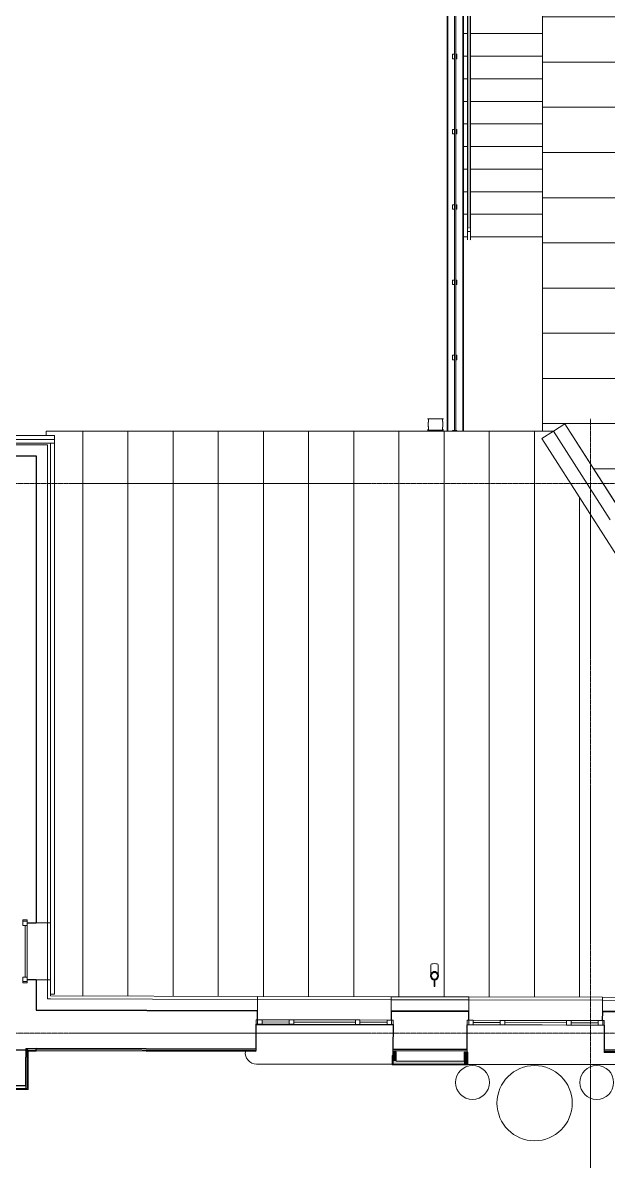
# Model space of a CAD drawing. Header units: millimetres. Extents: x -42533 to 645315, y 3457 to 82611.
# Drawn here: x 160845 to 168623, y 42740 to 57862 of the extents above; entities that cross this region are included whole.
import ezdxf

# ---------------------------------------------------------------- set-up
doc = ezdxf.new("R2010")
doc.units = ezdxf.units.MM
doc.linetypes.add('ADSK_Линия сетки', pattern=[25, 20, -2.5, 0, -2.5])
for name, color, linetype, lineweight in [('_ Окна', 7, 'Continuous', 9), ('Крыша', 7, 'Continuous', 9), ('Крыша штриховка', 7, 'Continuous', 9), ('Лестницы', 7, 'Continuous', 9), ('Обобщенные модели', 7, 'Continuous', 18), ('Ограждение', 7, 'Continuous', 9), ('Окна', 7, 'Continuous', 9), ('Оси', 253, 'Continuous', 9), ('Перекрытие', 7, 'Continuous', 18), ('Стены внутренние', 7, 'Continuous', 18), ('Стены наружные', 7, 'Continuous', 18), ('Стены несущие', 7, 'Continuous', 30), ('Стены отделка', 7, 'Continuous', 30), ('Стены штриховка', 7, 'Continuous', 9), ('ТХ', 5, 'Continuous', 0), ('ШТРИХОВКА', 252, 'Continuous', 15)]:
    doc.layers.add(name, color=color, linetype=linetype, lineweight=lineweight)
doc.layers.add('ЭОМ_Лотки рабочие', color=5, linetype='Continuous')

# ---------------------------------------------------------------- blocks, each defined once
blk = doc.blocks.new('Тх 2 этаж')
at = {"layer": 'ТХ', "color": 252, "true_color": 0x939598}
for centre, radius in [((22856, 10305), 225), ((23681, 10030), 500), ((24506, 10305), 225)]:
    blk.add_circle(centre, radius, dxfattribs=at)
blk = doc.blocks.new('План 2 этажа')
at = {"layer": 'Крыша штриховка'}
h = blk.add_hatch(dxfattribs=at)
h.set_pattern_fill('FP_7', color=8, style=0, pattern_type=2)
h.set_pattern_definition([(0, (3122.9, 338.7), (0, 600), [])])
h.paths.add_polyline_path([(24948.8, 18230.272), (24948.667, 43997.505), (18096.357, 43997.505), (18096.357, 21280.018), (18240.312, 21280.018), (18394.573, 21377.531), (19190.803, 20129.989), (19193.948, 20124.208), (18993.345, 20101.85), (19551.947, 18893.732), (19545.109, 18901.778), (19104.572, 19591.027), (19576.179, 18230.272), (24948.667, 18230.272)])
h.paths.add_polyline_path([(24338.508, 25951.601), (20618.508, 25951.601), (20618.508, 27751.601), (24338.508, 27751.601), (24338.508, 26167.43)])
h.paths.add_polyline_path([(24340.709, 29410.698), (23259.922, 29410.698), (23259.922, 30560.698), (24409.922, 30560.698), (24409.922, 29410.698), (24400.541, 29410.698)])
h.paths.add_polyline_path([(20618.508, 35171.601), (20618.508, 36971.601), (24338.508, 36971.601), (24338.508, 35171.601), (20669.979, 35171.601)])
h.paths.add_polyline_path([(21693.919, 38560.698), (21118.919, 38560.698), (21118.919, 39710.698), (22268.919, 39710.698), (22268.919, 38560.698), (21808.014, 38560.698)])
h = blk.add_hatch(dxfattribs=at)
h.set_pattern_fill('FP_9', color=8, style=0, pattern_type=2)
h.set_pattern_definition([(270, (842.4, -16860.6), (600, 4e-14), [])])
h.paths.add_polyline_path([(33323.741, 13727.567), (38561.401, 13727.567), (38561.401, 13870.523), (38536.457, 13870.23), (38450.578, 21210.018), (38450.578, 21260.018), (38561.401, 21260.018), (38561.401, 21280.018), (32084.069, 21280.018), (32132.058, 21244.23), (30695.26, 19317.578), (30795.993, 19317.578), (30775.173, 19257.578), (30650.515, 19257.578), (29869.541, 18211.892), (29870.689, 18210.718), (25704.645, 13743.182), (31635.996, 13727.567), (32964.784, 13727.567)])
h.paths.add_polyline_path([(11561.357, 13740.416), (11561.357, 13740.521), (11526.903, 13740.507)])
h.paths.add_polyline_path([(24101.353, 13747.403), (24081.951, 13775.515), (24089.825, 13775.515), (20054.748, 18104.105), (20056.478, 18105.419), (20054.748, 18104.416), (19974.307, 18230.272), (19576.179, 18230.272), (19104.572, 19591.027), (18087.478, 21182.333), (18240.312, 21280.018), (11501.357, 21280.018), (11501.357, 21221.225), (11611.357, 21221.225), (11611.357, 13801.225), (11561.357, 13801.225), (11561.357, 13780.416), (23901.782, 13747.928)])
h.paths.add_polyline_path([(33423.969, 13905.448), (33421.469, 13905.448), (33420.912, 13996.099), (33403.907, 13999.98), (33385.214, 14015.656), (33375.773, 14035.731), (33376.469, 14192.982), (33379.485, 14197.96), (33383.168, 14200.708), (33394.33, 14204.67), (33409.368, 14207.374), (33426.469, 14208.433), (33451.469, 14206.363), (33464.772, 14202.721), (33472.383, 14198.759), (33474.766, 14196.981), (33476.469, 14192.982), (33476.469, 14033.814), (33465.561, 14013.162), (33447.175, 13999.557), (33431.469, 13994.831), (33430.799, 13905.448), (33425.175, 13905.448)])
h.paths.add_polyline_path([(16661.357, 13905.448), (16656.357, 13905.448), (16655.8, 13996.099), (16638.795, 13999.98), (16620.102, 14015.656), (16610.661, 14035.731), (16611.357, 14192.982), (16614.373, 14197.96), (16618.056, 14200.708), (16629.218, 14204.67), (16644.256, 14207.374), (16661.357, 14208.433), (16686.357, 14206.363), (16699.66, 14202.721), (16707.271, 14198.759), (16709.654, 14196.981), (16711.357, 14192.982), (16711.357, 14033.814), (16700.449, 14013.162), (16682.063, 13999.557), (16666.357, 13994.831), (16665.688, 13905.448), (16662.651, 13905.448)])
at = {"layer": 'Обобщенные модели', "lineweight": 9}
h = blk.add_hatch(dxfattribs=at)
h.set_pattern_fill('FP_24', color=8, style=0, pattern_type=2)
h.set_pattern_definition([(45, (686.36, 338.7), (-106.066, 106.066), [])])
h.paths.add_polyline_path([(16661.357, 13996.831), (16674.298, 13998.534), (16686.357, 14003.529), (16696.713, 14011.475), (16704.659, 14021.831), (16709.654, 14033.89), (16711.357, 14046.831), (16709.654, 14059.772), (16704.452, 14072.099), (16696.713, 14082.186), (16686.357, 14090.132), (16674.298, 14095.127), (16661.357, 14096.831), (16648.416, 14095.127), (16636.357, 14090.132), (16626.002, 14082.186), (16618.056, 14071.831), (16613.061, 14059.772), (16611.357, 14046.831), (16613.061, 14033.89), (16618.056, 14021.831), (16626.002, 14011.475), (16639.022, 14002.426), (16648.416, 13998.534)])
at = {"layer": 'Стены внутренние'}
for points in [[(16110.819, 12914.15), (16150.819, 12914.15), (16150.819, 13036.331), (16110.819, 13036.331)], [(17093.8, 12874.15), (17093.8, 13033.954), (17053.8, 13033.954), (17053.8, 12874.15)], [(16573.592, 12874.15), (17053.8, 12874.15), (17053.8, 12914.15), (16110.819, 12914.15), (16110.819, 12874.15)]]:
    blk.add_hatch(color=8, dxfattribs=at).paths.add_polyline_path(points)
at = {"layer": '_ Окна', "color": 8, "lineweight": 18}
for p, q in [((11191.357, 14714.964), (11191.357, 14790.964)), ((11191.357, 14790.964), (11251.357, 14790.964)), ((11251.357, 14714.964), (11191.357, 14714.964)), ((11251.357, 14790.964), (11251.357, 14714.964)), ((11251.357, 14026.964), (11191.357, 14026.964)), ((11191.357, 14026.964), (11191.357, 13950.964)), ((11191.357, 13950.964), (11251.357, 13950.964)), ((11251.357, 13950.964), (11251.357, 14026.964)), ((14290.857, 13403.229), (14291.014, 13463.229)), ((14291.014, 13463.229), (14371.014, 13463.018)), ((14371.014, 13463.018), (14370.856, 13403.018)), ((14730.855, 13402.071), (14731.013, 13462.07)), ((14731.013, 13462.07), (14791.013, 13461.913)), ((14791.013, 13461.913), (14790.855, 13401.913)), ((15610.852, 13399.754), (15611.01, 13459.754)), ((15611.01, 13459.754), (15671.01, 13459.596)), ((15671.01, 13459.596), (15670.852, 13399.596)), ((14370.856, 13403.018), (14290.857, 13403.229)), ((14790.855, 13401.913), (14730.855, 13402.071)), ((15670.852, 13399.596), (15610.852, 13399.754)), ((16031.008, 13458.648), (16030.851, 13398.648)), ((16030.851, 13398.648), (16110.85, 13398.438)), ((16111.008, 13458.437), (16031.008, 13458.648)), ((16110.85, 13398.438), (16111.008, 13458.437)), ((17095.865, 13395.845), (17096.023, 13455.844)), ((17175.864, 13395.634), (17095.865, 13395.845)), ((17096.023, 13455.844), (17176.022, 13455.634)), ((17176.022, 13455.634), (17175.864, 13395.634)), ((17535.863, 13394.686), (17536.021, 13454.686)), ((17595.863, 13394.528), (17535.863, 13394.686)), ((17536.021, 13454.686), (17596.021, 13454.528)), ((17596.021, 13454.528), (17595.863, 13394.528)), ((18415.86, 13392.369), (18416.018, 13452.369)), ((18475.86, 13392.212), (18415.86, 13392.369)), ((18416.018, 13452.369), (18476.018, 13452.211)), ((18476.018, 13452.211), (18475.86, 13392.212)), ((18836.016, 13451.264), (18835.859, 13391.264)), ((18835.859, 13391.264), (18915.858, 13391.053)), ((18916.016, 13451.053), (18836.016, 13451.264)), ((18915.858, 13391.053), (18916.016, 13451.053))]:
    blk.add_line(p, q, dxfattribs=at)
at = {"layer": '_ Окна', "color": 8}
for p, q in [((11191.357, 14770.964), (11251.357, 14770.964)), ((11221.357, 14714.964), (11221.357, 14026.964)), ((11191.357, 13970.964), (11251.357, 13970.964)), ((14310.856, 13403.176), (14311.014, 13463.176)), ((14370.935, 13433.018), (14730.934, 13432.071)), ((14790.934, 13431.913), (15610.931, 13429.754)), ((15670.931, 13429.596), (16030.929, 13428.648)), ((16090.85, 13398.49), (16091.008, 13458.49)), ((17115.864, 13395.792), (17116.022, 13455.792)), ((17175.943, 13425.634), (17535.942, 13424.686)), ((17595.942, 13424.528), (18415.939, 13422.369)), ((18475.939, 13422.211), (18835.937, 13421.264)), ((18895.858, 13391.106), (18896.016, 13451.106))]:
    blk.add_line(p, q, dxfattribs=at)
at = {"layer": 'Крыша', "color": 8}
for p, q in [((18096.357, 43997.505), (18096.357, 21280.018)), ((11501.357, 21280.018), (11501.357, 21221.225)), ((18240.312, 21280.018), (11501.357, 21280.018))]:
    blk.add_line(p, q, dxfattribs=at)
at = {"layer": 'Лестницы', "color": 8}
for p, q in [((17048.754, 26561.225), (17098.754, 26561.225)), ((17048.754, 26561.225), (17098.754, 26561.225)), ((17138.754, 26561.225), (18096.357, 26561.225)), ((17138.754, 26561.225), (18096.357, 26561.225)), ((17048.754, 26261.225), (17098.754, 26261.225)), ((17048.754, 26261.225), (17098.754, 26261.225)), ((17138.754, 26261.225), (18096.357, 26261.225)), ((17138.754, 26261.225), (18096.357, 26261.225)), ((17048.754, 25961.225), (17098.754, 25961.225)), ((17048.754, 25961.225), (17098.754, 25961.225)), ((17138.754, 25961.225), (18096.357, 25961.225)), ((17138.754, 25961.225), (18096.357, 25961.225)), ((17048.754, 25661.225), (17098.754, 25661.225)), ((17048.754, 25661.225), (17098.754, 25661.225)), ((17138.754, 25661.225), (18096.357, 25661.225)), ((17138.754, 25661.225), (18096.357, 25661.225)), ((17048.754, 25361.225), (17098.754, 25361.225)), ((17048.754, 25361.225), (17098.754, 25361.225)), ((17138.754, 25361.225), (18096.357, 25361.225)), ((17138.754, 25361.225), (18096.357, 25361.225)), ((17048.754, 25061.225), (17098.754, 25061.225)), ((17048.754, 25061.225), (17098.754, 25061.225)), ((17138.754, 25061.225), (18096.357, 25061.225)), ((17138.754, 25061.225), (18096.357, 25061.225)), ((17048.754, 24761.225), (17098.754, 24761.225)), ((17048.754, 24761.225), (17098.754, 24761.225)), ((17138.754, 24761.225), (18096.357, 24761.225)), ((17138.754, 24761.225), (18096.357, 24761.225)), ((17048.754, 24461.225), (17098.754, 24461.225)), ((17048.754, 24461.225), (17098.754, 24461.225)), ((17138.754, 24461.225), (18096.357, 24461.225)), ((17138.754, 24461.225), (18096.357, 24461.225)), ((17048.754, 24161.225), (17098.754, 24161.225)), ((17048.754, 24161.225), (17098.754, 24161.225)), ((17138.754, 24161.225), (18096.357, 24161.225)), ((17138.754, 24161.225), (18096.357, 24161.225)), ((17048.754, 23861.225), (17098.783, 23861.225)), ((17048.754, 23861.225), (17098.783, 23861.225)), ((17138.724, 23861.225), (18096.357, 23861.225)), ((17138.724, 23861.225), (18096.357, 23861.225))]:
    blk.add_line(p, q, dxfattribs=at)
at = {"layer": 'Обобщенные модели', "color": 8}
for p, q in [((16569.074, 21446.225), (16675.258, 21446.225)), ((16675.258, 21446.225), (16781.442, 21446.225)), ((16675.258, 21296.225), (16569.074, 21296.225)), ((16625.258, 21296.225), (16625.258, 21280.018)), ((16781.442, 21296.225), (16675.258, 21296.225)), ((16725.258, 21280.018), (16725.258, 21296.225)), ((16611.357, 14192.982), (16611.357, 14150.478)), ((16711.357, 14150.478), (16711.357, 14192.982)), ((16656.357, 13995.972), (16656.357, 13905.448)), ((16666.357, 13905.448), (16666.357, 13995.972)), ((16666.357, 13905.448), (16656.357, 13905.448))]:
    blk.add_line(p, q, dxfattribs=at)
at = {"layer": 'Обобщенные модели', "color": 8, "flags": 128}
for points in [[(16625.258, 21280.018), (16625.258, 21284.322), (16625.258, 21289.713), (16625.258, 21294.995), (16625.258, 21296.225)], [(16625.258, 21295.479), (16625.258, 21292.31), (16625.258, 21289.346), (16625.258, 21286.593), (16625.258, 21284.056), (16625.258, 21281.739), (16625.258, 21280.018)], [(16725.258, 21280.84), (16725.258, 21283.065), (16725.258, 21285.512), (16725.258, 21288.175), (16725.258, 21291.052), (16725.258, 21294.136), (16725.258, 21296.225)], [(16725.258, 21296.225), (16725.258, 21291.924), (16725.258, 21286.577), (16725.258, 21281.125)], [(16611.357, 14059.847), (16611.357, 14061.118), (16611.357, 14063.781), (16611.357, 14066.658), (16611.357, 14069.742), (16611.357, 14073.03), (16611.357, 14076.516), (16611.357, 14080.195), (16611.357, 14084.06), (16611.357, 14088.105), (16611.357, 14092.325), (16611.357, 14096.711), (16611.357, 14101.258), (16611.357, 14105.958), (16611.357, 14110.803), (16611.357, 14115.785), (16611.357, 14120.898), (16611.357, 14126.131), (16611.357, 14131.478), (16611.357, 14136.93), (16611.357, 14142.477), (16611.357, 14148.111), (16611.357, 14150.478)], [(16711.357, 14150.478), (16711.357, 14144.81), (16711.357, 14139.226), (16711.357, 14133.733), (16711.357, 14128.342), (16711.357, 14123.06), (16711.357, 14117.896), (16711.357, 14112.859), (16711.357, 14107.956), (16711.357, 14103.194), (16711.357, 14098.583), (16711.357, 14094.129), (16711.357, 14089.839), (16711.357, 14085.721), (16711.357, 14081.78), (16711.357, 14078.023), (16711.357, 14074.456), (16711.357, 14071.085), (16711.357, 14067.916), (16711.357, 14064.952), (16711.357, 14062.2), (16711.357, 14059.847)]]:
    blk.add_lwpolyline(points, dxfattribs=at)
at = {"layer": 'Обобщенные модели', "color": 8}
for centre, radius, start, end in [((16675.258, 21271.225), 52, 165.3598094, 170.2296683), ((16675.258, 21271.225), 52, 9.7703317, 14.6401906), ((16661.357, 14046.831), 52, 90, 270), ((16661.357, 14046.831), 50, 139.4170009, 143.7992183), ((16661.357, 14046.831), 50, 113.3059357, 116.6617217), ((16661.357, 14046.831), 52, 270, 90), ((16661.357, 14046.831), 50, 64.2857143, 66.6940643), ((16661.357, 14046.831), 50, 36.2007817, 40.5829991), ((16661.357, 14046.831), 50, 167.1428571, 168.996395), ((16661.357, 14046.831), 50, 191.003605, 192.8571429), ((16661.357, 14046.831), 50, 216.2007817, 220.5829991), ((16661.357, 14046.831), 50, 243.3382783, 246.6940643), ((16661.357, 14046.831), 50, 293.3059357, 295.7142857), ((16661.357, 14046.831), 50, 319.4170009, 323.7992183), ((16661.357, 14046.831), 50, 11.003605, 12.8571429), ((16661.357, 14046.831), 50, 347.1428571, 348.996395)]:
    blk.add_arc(centre, radius, start, end, dxfattribs=at)
at = {"layer": 'Обобщенные модели', "color": 8, "lineweight": 40}
for start, end in [(90, 270), (270, 90)]:
    blk.add_arc((16661.357, 14046.831), 50, start, end, dxfattribs=at)
at = {"layer": 'Обобщенные модели', "color": 8}
for start_param, end_param in [(4.71238898, 6.283185307), (3.141592654, 4.71238898)]:
    blk.add_ellipse((16661.357, 14192.982), major_axis=(-50, 0), ratio=0.309016994, start_param=start_param, end_param=end_param, dxfattribs=at)
for points in [[(16569.074, 21296.225), (16571.345, 21296.225), (16575.323, 21296.919), (16579.121, 21299.777), (16581.043, 21303.343), (16581.856, 21306.097), (16582.244, 21308.586), (16582.399, 21310.604), (16582.449, 21312.76), (16582.434, 21315.043), (16582.328, 21317.445), (16582.114, 21319.968), (16581.838, 21322.602), (16581.547, 21325.341), (16581.22, 21328.177), (16580.834, 21331.105), (16580.432, 21334.119), (16580.053, 21337.217), (16579.685, 21340.392), (16579.305, 21343.633), (16578.945, 21346.937), (16578.534, 21351.419), (16578.105, 21357.148), (16577.651, 21366.489), (16577.651, 21375.976), (16578.105, 21385.313), (16578.535, 21391.04), (16578.946, 21395.519), (16579.306, 21398.822), (16579.686, 21402.062), (16580.054, 21405.236), (16580.432, 21408.334), (16580.835, 21411.349), (16581.221, 21414.277), (16581.548, 21417.114), (16581.838, 21419.854), (16582.114, 21422.49), (16582.328, 21425.014), (16582.435, 21427.418), (16582.449, 21429.701), (16582.398, 21431.858), (16582.242, 21433.876), (16581.853, 21436.366), (16581.039, 21439.117), (16579.114, 21442.679), (16575.315, 21445.532), (16571.341, 21446.225), (16569.074, 21446.225)], [(16781.442, 21446.225), (16779.172, 21446.225), (16775.193, 21445.53), (16771.396, 21442.672), (16769.473, 21439.106), (16768.661, 21436.352), (16768.273, 21433.863), (16768.118, 21431.845), (16768.067, 21429.689), (16768.082, 21427.406), (16768.189, 21425.004), (16768.403, 21422.481), (16768.679, 21419.847), (16768.97, 21417.108), (16769.296, 21414.272), (16769.682, 21411.344), (16770.085, 21408.33), (16770.463, 21405.232), (16770.831, 21402.057), (16771.212, 21398.816), (16771.572, 21395.512), (16771.983, 21391.03), (16772.412, 21385.301), (16772.866, 21375.96), (16772.866, 21366.473), (16772.411, 21357.136), (16771.982, 21351.409), (16771.571, 21346.93), (16771.211, 21343.627), (16770.831, 21340.387), (16770.463, 21337.213), (16770.084, 21334.115), (16769.682, 21331.1), (16769.295, 21328.172), (16768.969, 21325.335), (16768.678, 21322.595), (16768.402, 21319.959), (16768.188, 21317.435), (16768.082, 21315.031), (16768.067, 21312.748), (16768.119, 21310.591), (16768.275, 21308.573), (16768.663, 21306.083), (16769.478, 21303.332), (16771.403, 21299.77), (16775.201, 21296.917), (16779.175, 21296.225), (16781.442, 21296.225)]]:
    blk.add_open_spline(points, degree=3, knots=[-1, -1, -1, -1, -0.941176471, -0.882352941, -0.852941176, -0.823529412, -0.808823529, -0.794117647, -0.779411765, -0.764705882, -0.75, -0.735294118, -0.720588235, -0.705882353, -0.691176471, -0.676470588, -0.661764706, -0.647058824, -0.632352941, -0.617647059, -0.602941176, -0.588235294, -0.558823529, -0.529411765, -0.470588235, -0.441176471, -0.411764706, -0.397058824, -0.382352941, -0.367647059, -0.352941176, -0.338235294, -0.323529412, -0.308823529, -0.294117647, -0.279411765, -0.264705882, -0.25, -0.235294118, -0.220588235, -0.205882353, -0.191176471, -0.176470588, -0.147058824, -0.117647059, -0.058823529, 0, 0, 0, 0], dxfattribs=at)
at = {"layer": 'Ограждение', "color": 8}
for p, q in [((16927.147, 21288.606), (16927.147, 29514.875)), ((16943.147, 29514.875), (16943.147, 21288.606)), ((17098.754, 28959.609), (17098.754, 24001.008)), ((17098.754, 23991.924), (17098.754, 28950.525)), ((17103.754, 23981.225), (17103.754, 28961.225)), ((17133.754, 23981.225), (17133.754, 28961.225)), ((17138.754, 24001.008), (17138.754, 28959.609)), ((17138.754, 23991.924), (17138.754, 28950.525)), ((16927.147, 26288.606), (16898.754, 26288.606)), ((16898.754, 26288.606), (16898.754, 26228.606)), ((16898.754, 26228.606), (16927.147, 26228.606)), ((16958.754, 26288.606), (16943.147, 26288.606)), ((16943.147, 26228.606), (16958.754, 26228.606)), ((16958.754, 26228.606), (16958.754, 26288.606)), ((16927.147, 25288.606), (16898.754, 25288.606)), ((16898.754, 25288.606), (16898.754, 25228.606)), ((16958.754, 25288.606), (16943.147, 25288.606)), ((16958.754, 25228.606), (16958.754, 25288.606)), ((16898.754, 25228.606), (16927.147, 25228.606)), ((16943.147, 25228.606), (16958.754, 25228.606)), ((16927.147, 24288.606), (16898.754, 24288.606)), ((16898.754, 24288.606), (16898.754, 24228.606)), ((16898.754, 24228.606), (16927.147, 24228.606)), ((16958.754, 24288.606), (16943.147, 24288.606)), ((16943.147, 24228.606), (16958.754, 24228.606)), ((16958.754, 24228.606), (16958.754, 24288.606)), ((17098.754, 23969.215), (17098.754, 23991.924)), ((17098.754, 23969.215), (17098.754, 23931.225)), ((17098.754, 23931.225), (17098.754, 23969.215)), ((17098.754, 23931.225), (17138.754, 23931.225)), ((17098.754, 23931.225), (17098.754, 23921.225)), ((17098.754, 23921.225), (17098.754, 23931.225)), ((17111.229, 23981.225), (17103.754, 23981.225)), ((17116.418, 23931.225), (17121.091, 23931.225)), ((17118.754, 23931.225), (17116.418, 23931.225)), ((17121.091, 23931.225), (17118.754, 23931.225)), ((17133.754, 23981.225), (17126.017, 23981.225)), ((17138.754, 23969.215), (17138.754, 23991.924)), ((17138.754, 23931.225), (17138.754, 23969.215)), ((17138.754, 23931.225), (17138.754, 23969.215)), ((17138.754, 23921.225), (17138.754, 23931.225)), ((17138.754, 23921.225), (17138.754, 23931.225)), ((16927.147, 23288.606), (16898.754, 23288.606)), ((16898.754, 23288.606), (16898.754, 23228.606)), ((16958.754, 23288.606), (16943.147, 23288.606)), ((16958.754, 23228.606), (16958.754, 23288.606)), ((16898.754, 23228.606), (16927.147, 23228.606)), ((16943.147, 23228.606), (16958.754, 23228.606)), ((16927.147, 22288.606), (16898.754, 22288.606)), ((16898.754, 22288.606), (16898.754, 22228.606)), ((16958.754, 22288.606), (16943.147, 22288.606)), ((16958.754, 22228.606), (16958.754, 22288.606)), ((16898.754, 22228.606), (16927.147, 22228.606)), ((16943.147, 22228.606), (16958.754, 22228.606)), ((18240.312, 21280.018), (18392.878, 21377.531)), ((18392.878, 21377.531), (18394.081, 21378.3)), ((19193.948, 20124.208), (18392.878, 21377.531)), ((18394.081, 21378.3), (19184.259, 20142.018)), ((16958.754, 21288.606), (16898.754, 21288.606)), ((16898.754, 21288.606), (16898.754, 21280.018)), ((16927.147, 21288.606), (16943.147, 21288.606)), ((16958.754, 21280.018), (16958.754, 21288.606)), ((18087.478, 21182.333), (18088.682, 21183.102)), ((18087.478, 21182.333), (19545.109, 18901.778)), ((18088.682, 21183.102), (18240.312, 21280.018)), ((18088.682, 21183.102), (19551.947, 18893.732)), ((18240.312, 21280.018), (18993.345, 20101.85))]:
    blk.add_line(p, q, dxfattribs=at)
at = {"layer": 'Ограждение', "color": 8, "flags": 128}
for points in [[(17098.754, 23969.215), (17098.754, 23972.014), (17098.754, 23974.809), (17098.754, 23977.595), (17098.754, 23980.367), (17098.754, 23983.122), (17098.754, 23985.854), (17098.754, 23988.56), (17098.754, 23991.234), (17098.754, 23993.874), (17098.754, 23996.474), (17098.754, 23999.031), (17098.754, 24001.008)], [(17098.754, 23931.225), (17098.754, 23927.226), (17098.754, 23923.233), (17098.754, 23919.253), (17098.754, 23915.293), (17098.754, 23911.358), (17098.754, 23907.454), (17098.754, 23903.589), (17098.754, 23899.768), (17098.754, 23895.997), (17098.754, 23892.283), (17098.754, 23888.631), (17098.754, 23885.047), (17098.754, 23881.537), (17098.754, 23878.106), (17098.754, 23874.76), (17098.754, 23871.505), (17098.754, 23868.345), (17098.754, 23865.286), (17098.754, 23862.332), (17098.754, 23859.489), (17098.754, 23856.76), (17098.754, 23854.151), (17098.754, 23851.664), (17098.754, 23849.305), (17098.754, 23847.077), (17098.754, 23844.984), (17098.754, 23843.029), (17098.754, 23841.214), (17098.754, 23839.544), (17098.754, 23838.021), (17098.754, 23836.646), (17098.754, 23835.423), (17098.754, 23834.353), (17098.754, 23833.438), (17098.754, 23832.68), (17098.754, 23832.079), (17098.754, 23831.636), (17098.754, 23831.354), (17098.754, 23831.23), (17098.754, 23831.225)], [(17098.754, 23882.609), (17098.754, 23884.092), (17098.754, 23887.656), (17098.754, 23891.291), (17098.754, 23894.989), (17098.754, 23898.745), (17098.754, 23902.553), (17098.754, 23906.407), (17098.754, 23910.301), (17098.754, 23914.228), (17098.754, 23918.182), (17098.754, 23922.157), (17098.754, 23926.147), (17098.754, 23930.145)], [(17138.754, 24001.008), (17138.754, 23998.489), (17138.754, 23995.922), (17138.754, 23993.314), (17138.754, 23990.666), (17138.754, 23987.984), (17138.754, 23985.273), (17138.754, 23982.535), (17138.754, 23979.776), (17138.754, 23977.001), (17138.754, 23974.213), (17138.754, 23971.417), (17138.754, 23969.215)], [(17138.754, 23831.225), (17138.754, 23831.305), (17138.754, 23831.544), (17138.754, 23831.944), (17138.754, 23832.502), (17138.754, 23833.218), (17138.754, 23834.091), (17138.754, 23835.119), (17138.754, 23836.301), (17138.754, 23837.635), (17138.754, 23839.118), (17138.754, 23840.749), (17138.754, 23842.525), (17138.754, 23844.443), (17138.754, 23846.499), (17138.754, 23848.691), (17138.754, 23851.015), (17138.754, 23853.467), (17138.754, 23856.044), (17138.754, 23858.741), (17138.754, 23861.554), (17138.754, 23864.478), (17138.754, 23867.509), (17138.754, 23870.643), (17138.754, 23873.873), (17138.754, 23877.194), (17138.754, 23880.603), (17138.754, 23884.092), (17138.754, 23887.656), (17138.754, 23891.291), (17138.754, 23894.989), (17138.754, 23898.745), (17138.754, 23902.553), (17138.754, 23906.407), (17138.754, 23910.301), (17138.754, 23914.228), (17138.754, 23918.182), (17138.754, 23922.157), (17138.754, 23926.147), (17138.754, 23930.145), (17138.754, 23931.225)], [(17138.754, 23931.225), (17138.754, 23927.226), (17138.754, 23923.233), (17138.754, 23919.253), (17138.754, 23915.293), (17138.754, 23911.358), (17138.754, 23907.454), (17138.754, 23903.589), (17138.754, 23899.768), (17138.754, 23895.997), (17138.754, 23892.283), (17138.754, 23888.631), (17138.754, 23885.047), (17138.754, 23881.537), (17138.754, 23878.106), (17138.754, 23874.76), (17138.754, 23871.505), (17138.754, 23868.345), (17138.754, 23865.286), (17138.754, 23862.332)], [(17098.754, 23831.225), (17098.754, 23831.305), (17098.754, 23831.544), (17098.754, 23831.944), (17098.754, 23832.502), (17098.754, 23833.218), (17098.754, 23834.091), (17098.754, 23835.119), (17098.754, 23836.301), (17098.754, 23837.635), (17098.754, 23839.118), (17098.754, 23840.749), (17098.754, 23842.525), (17098.754, 23843.738)], [(17099.045, 23827.825), (17098.925, 23828.616), (17098.837, 23829.411), (17098.78, 23830.209), (17098.755, 23831.009), (17098.754, 23831.225)], [(17100.752, 23822.511), (17100.418, 23823.238), (17100.113, 23823.977), (17099.839, 23824.729), (17099.594, 23825.49)], [(17138.754, 23831.225), (17138.738, 23830.425), (17138.69, 23829.626), (17138.61, 23828.83), (17138.499, 23828.038), (17138.356, 23827.251), (17138.181, 23826.47), (17137.975, 23825.697), (17137.739, 23824.933), (17137.472, 23824.179), (17137.175, 23823.436), (17136.849, 23822.706), (17136.494, 23821.989)], [(17138.754, 23861.972), (17138.754, 23859.489), (17138.754, 23856.76), (17138.754, 23854.151), (17138.754, 23851.664), (17138.754, 23849.305), (17138.754, 23847.077), (17138.754, 23844.984), (17138.754, 23843.029), (17138.754, 23841.214), (17138.754, 23839.544), (17138.754, 23838.021), (17138.754, 23836.646), (17138.754, 23835.423), (17138.754, 23834.353), (17138.754, 23833.438), (17138.754, 23832.68), (17138.754, 23832.079), (17138.754, 23831.636), (17138.754, 23831.354), (17138.754, 23831.23), (17138.754, 23831.225)]]:
    blk.add_lwpolyline(points, dxfattribs=at)
at = {"layer": 'Окна', "color": 8}
for p, q in [((11251.357, 14790.964), (11191.357, 14790.964)), ((11191.357, 14790.964), (11191.357, 14714.964)), ((11251.357, 14714.964), (11251.357, 14790.964)), ((11251.357, 14714.964), (11251.357, 14026.964)), ((11191.357, 14026.964), (11191.357, 13950.964)), ((11191.357, 13950.964), (11251.357, 13950.964)), ((11251.357, 13950.964), (11251.357, 14026.964)), ((14291.014, 13463.229), (14290.857, 13403.229)), ((14371.014, 13463.018), (14291.014, 13463.229)), ((14371.014, 13463.018), (14731.013, 13462.07)), ((14791.013, 13461.913), (14731.013, 13462.07)), ((14791.013, 13461.913), (15611.01, 13459.754)), ((15671.01, 13459.596), (15611.01, 13459.754)), ((15671.01, 13459.596), (16031.008, 13458.648)), ((14290.857, 13403.229), (14370.856, 13403.018)), ((14730.855, 13402.071), (14370.856, 13403.018)), ((14730.855, 13402.071), (14790.855, 13401.913)), ((15610.852, 13399.754), (14790.855, 13401.913)), ((15610.852, 13399.754), (15670.852, 13399.596)), ((16030.851, 13398.648), (15670.852, 13399.596)), ((16030.851, 13398.648), (16110.85, 13398.438)), ((16111.008, 13458.437), (16031.008, 13458.648)), ((16110.85, 13398.438), (16111.008, 13458.437)), ((17096.023, 13455.844), (17095.865, 13395.845)), ((17095.865, 13395.845), (17175.864, 13395.634)), ((17176.022, 13455.634), (17096.023, 13455.844)), ((17535.863, 13394.686), (17175.864, 13395.634)), ((17176.022, 13455.634), (17536.021, 13454.686)), ((17535.863, 13394.686), (17595.863, 13394.528)), ((17596.021, 13454.528), (17536.021, 13454.686)), ((18415.86, 13392.369), (17595.863, 13394.528)), ((17596.021, 13454.528), (18416.018, 13452.369)), ((18415.86, 13392.369), (18475.86, 13392.212)), ((18476.018, 13452.211), (18416.018, 13452.369)), ((18835.859, 13391.264), (18475.86, 13392.212)), ((18476.018, 13452.211), (18836.016, 13451.264)), ((18835.859, 13391.264), (18915.858, 13391.053)), ((18916.016, 13451.053), (18836.016, 13451.264)), ((18915.858, 13391.053), (18916.016, 13451.053))]:
    blk.add_line(p, q, dxfattribs=at)
at = {"layer": 'Оси', "color": 8, "linetype": 'ADSK_Линия сетки'}
for p, q in [((18735.923, -4690.674), (18735.923, 21446.28)), ((-9428.371, 20583.7), (56691.21, 20583.7)), ((-9428.371, 13283.7), (56691.21, 13283.7))]:
    blk.add_line(p, q, dxfattribs=at)
at = {"layer": 'Перекрытие', "color": 8}
for p, q in [((14290.988, 13393.228), (14290.988, 13054.15)), ((16110.837, 13393.228), (14290.988, 13393.228)), ((17095.813, 13376.339), (17095.813, 13033.843)), ((18089.924, 13393.228), (17095.858, 13393.228)), ((18915.813, 13373.943), (18915.813, 13391.053)), ((16110.988, 13036.331), (16110.988, 13048.436)), ((17093.917, 13035.848), (17093.912, 13033.848)), ((14295.101, 12874.15), (16098.979, 12874.15)), ((17105.8, 12868.15), (22226.794, 12868.15))]:
    blk.add_line(p, q, dxfattribs=at)
blk.add_arc((14295.101, 13021.84), 147.69, 172.2666719, 270, dxfattribs=at)
at = {"layer": 'Стены внутренние', "color": 8}
blk.add_line((17038.754, 29396.225), (17038.754, 21280.018), dxfattribs=at)
at = {"layer": 'Стены наружные', "color": 8}
for p, q in [((16828.754, 21280.018), (16828.754, 29416.225)), ((16838.754, 29416.225), (16838.754, 21280.018)), ((17048.754, 29406.225), (17048.754, 21280.018)), ((6465.065, 21221.225), (11611.357, 21221.225)), ((11611.357, 21171.225), (6465.065, 21171.225)), ((11611.357, 21221.225), (11611.357, 13801.225)), ((11561.357, 21121.225), (11611.357, 21121.225)), ((11521.357, 13990.964), (11521.357, 14750.964)), ((11561.357, 14750.964), (11561.357, 13990.964)), ((11561.357, 13801.225), (11611.357, 13801.225)), ((14311.831, 13773.175), (16086.824, 13768.502)), ((17116.839, 13765.791), (18891.832, 13761.118)), ((16086.719, 13728.502), (14311.725, 13733.175)), ((18891.727, 13721.118), (17116.733, 13725.791)), ((17094.917, 13035.846), (17094.912, 13033.846))]:
    blk.add_line(p, q, dxfattribs=at)
at = {"layer": 'Стены несущие', "color": 8}
for p, q in [((10150.481, 20951.225), (11371.357, 20951.225)), ((11371.357, 20951.225), (11371.357, 14750.964)), ((11251.357, 14750.964), (11371.357, 14750.964)), ((11371.357, 13990.964), (11251.357, 13990.964)), ((11371.357, 13990.964), (11371.357, 13590.916)), ((14311.33, 13583.176), (11371.357, 13590.916)), ((11371.357, 13590.916), (14311.33, 13583.176)), ((14311.014, 13463.176), (14311.33, 13583.176)), ((16086.324, 13578.503), (16086.008, 13458.503)), ((17116.338, 13575.791), (16086.324, 13578.503)), ((16089.324, 13578.495), (17116.338, 13575.791)), ((17116.022, 13455.792), (17116.338, 13575.791)), ((18891.332, 13571.118), (18891.016, 13451.119)), ((19945.329, 13568.344), (18891.332, 13571.118)), ((18892.332, 13571.116), (19945.329, 13568.344)), ((14289.988, 13073.23), (14290.857, 13403.229)), ((16110.85, 13398.438), (16109.981, 13068.439)), ((17094.996, 13065.846), (17095.865, 13395.845)), ((18915.858, 13391.053), (18914.989, 13061.054)), ((10861.357, 13062.256), (11251.357, 13061.23)), ((11241.357, 12966.964), (11241.357, 13082.256)), ((11251.357, 13049.23), (11371.357, 13048.914)), ((11371.357, 13048.914), (11371.357, 13080.914)), ((11371.357, 13080.914), (14289.988, 13073.23)), ((14289.988, 13073.23), (11371.357, 13080.914)), ((16109.981, 13068.439), (17094.996, 13065.846)), ((17094.996, 13065.846), (16109.981, 13068.439)), ((18914.989, 13061.054), (19923.986, 13058.398)), ((19923.986, 13058.398), (18914.989, 13061.054)), ((11231.357, 12587.778), (11231.357, 12966.964)), ((10761.357, 12587.778), (11231.357, 12587.778))]:
    blk.add_line(p, q, dxfattribs=at)
at = {"layer": 'Стены отделка', "color": 8, "lineweight": 9}
for p, q in [((11561.357, 21121.225), (10150.481, 21121.225)), ((10150.481, 21101.225), (11521.357, 21101.225)), ((11521.357, 21101.225), (11521.357, 14750.964)), ((11561.357, 14750.964), (11561.357, 21121.225)), ((11371.357, 14750.964), (11561.357, 14750.964)), ((11561.357, 13990.964), (11371.357, 13990.964)), ((11521.357, 13990.964), (11521.357, 13740.521)), ((11561.357, 13780.416), (11561.357, 13990.964)), ((14311.831, 13773.175), (11561.357, 13780.416)), ((14311.33, 13583.176), (14311.831, 13773.175)), ((16086.824, 13768.502), (16086.719, 13728.502)), ((17116.839, 13765.791), (16086.824, 13768.502)), ((17116.733, 13725.791), (17116.839, 13765.791)), ((11371.357, 13740.916), (11371.752, 13740.915)), ((11371.752, 13740.915), (11371.357, 13590.916)), ((11521.357, 13740.521), (11561.357, 13740.521)), ((14311.725, 13733.175), (11521.357, 13740.521)), ((16086.719, 13728.502), (16086.324, 13578.503)), ((16086.719, 13728.502), (17116.733, 13725.791)), ((17116.338, 13575.791), (17116.733, 13725.791)), ((18891.832, 13761.118), (18891.332, 13571.118)), ((19945.723, 13718.343), (18891.727, 13721.118)), ((19945.829, 13758.343), (18891.832, 13761.118)), ((16086.324, 13578.503), (16089.324, 13578.495)), ((18891.332, 13571.118), (18892.332, 13571.116)), ((11251.357, 13081.282), (11231.357, 13081.282)), ((11231.357, 12547.778), (11231.357, 13081.282)), ((11251.357, 13081.282), (11251.357, 12547.778)), ((11256.402, 13081.216), (11256.35, 13061.217)), ((11256.35, 13061.217), (11263.357, 13061.198)), ((11371.357, 13080.914), (11256.402, 13081.216)), ((11263.357, 12537.778), (11263.357, 13049.198)), ((11371.357, 13048.914), (14289.904, 13041.23)), ((14289.904, 13041.23), (14289.988, 13073.23)), ((16109.981, 13068.439), (16109.771, 12988.439)), ((16110.819, 13048.437), (16109.929, 13048.439)), ((17094.943, 13045.846), (16110.819, 13048.437)), ((16110.819, 12874.15), (16110.819, 13048.437)), ((16150.819, 13036.331), (16110.819, 13036.331)), ((16150.819, 12914.15), (16150.819, 13036.331)), ((17053.8, 13033.954), (17053.8, 12914.15)), ((17093.8, 13033.954), (17053.8, 13033.954)), ((17093.8, 13045.849), (17093.8, 12874.15)), ((17094.912, 13033.846), (17094.996, 13065.846)), ((17105.8, 13033.817), (17094.912, 13033.846)), ((17105.8, 12862.15), (17105.8, 13033.817)), ((18914.989, 13061.054), (18914.905, 13029.054)), ((18914.905, 13029.054), (19923.902, 13026.398)), ((18914.937, 13041.054), (19923.933, 13038.398)), ((16109.771, 12988.439), (16098.819, 12988.468)), ((16098.819, 12988.468), (16098.819, 12864.15)), ((16100.819, 12862.15), (17103.8, 12862.15)), ((16110.819, 12874.15), (17093.8, 12874.15)), ((17053.8, 12914.15), (16150.819, 12914.15)), ((10761.357, 12535.778), (11261.357, 12535.778)), ((11231.357, 12547.778), (11251.357, 12547.778))]:
    blk.add_line(p, q, dxfattribs=at)
at = {"layer": 'Стены штриховка', "color": 8}
for p, q in [((11261.357, 12535.778), (11261.357, 13049.203)), ((14289.935, 13053.23), (11263.357, 13061.198)), ((11371.357, 13050.914), (14289.909, 13043.23)), ((17103.8, 13033.822), (17103.8, 12862.15)), ((18914.911, 13031.054), (19923.907, 13028.398)), ((16098.819, 12864.15), (17105.8, 12864.15)), ((16098.819, 12864.15), (16098.819, 12862.15)), ((16098.819, 12862.15), (16100.819, 12862.15)), ((16100.819, 12988.463), (16100.819, 12862.15)), ((17103.8, 12862.15), (17105.8, 12862.15)), ((10761.357, 12547.778), (11231.357, 12547.778)), ((10761.357, 12537.778), (11263.357, 12537.778)), ((11261.357, 12535.778), (11263.357, 12535.778)), ((11263.357, 12535.778), (11263.357, 12537.778))]:
    blk.add_line(p, q, dxfattribs=at)
at = {"layer": 'ЭОМ_Лотки рабочие'}
blk.add_blockref('Тх 2 этаж', (-5689.424, 2325.176), dxfattribs=at)

msp = doc.modelspace()

# ---------------------------------------------------------------- block references
at = {"layer": 'ШТРИХОВКА'}
msp.add_blockref('План 2 этажа', (149653.4, 31156.8), dxfattribs=at)

doc.saveas('drawing.dxf')
